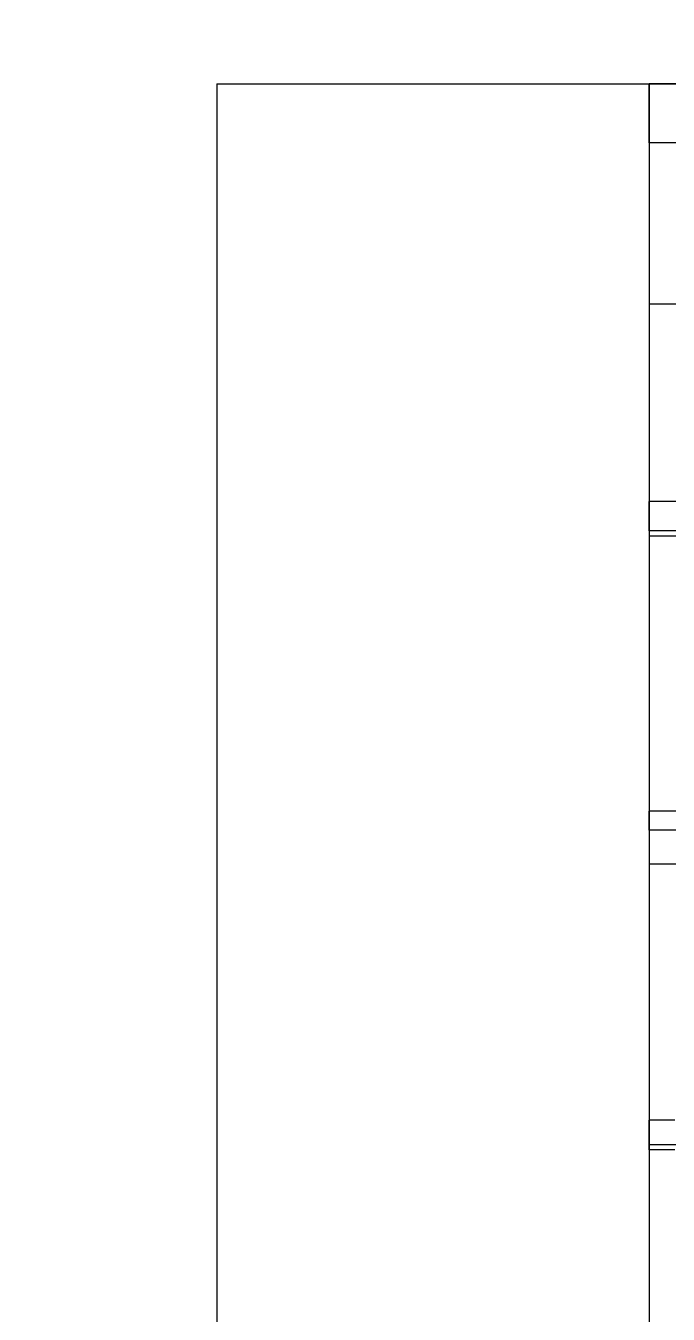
# Model space of a CAD drawing. Header units: inches. Extents: x 517790 to 538444, y 301815 to 302461.
# Drawn here: x 517875.262 to 517876.805, y 302345.892 to 302348.987 of the extents above; entities that cross this region are included whole.
import ezdxf

# ---------------------------------------------------------------- set-up
doc = ezdxf.new("R2010")
doc.units = ezdxf.units.IN
doc.header["$MEASUREMENT"] = 0
doc.linetypes.add('BLAST PROOF PARTITION-EMBED 1_DWG$0$DIVIDE2', pattern=[0.625, 0.25, -0.125, 0, -0.125, 0, -0.125])
doc.layers.add('Layout', color=6, linetype='Continuous', lineweight=15)
doc.layers.add('硅胶总平面底图 工艺装置区', color=253, linetype='Continuous')
doc.layers.add('硅胶总平面底图0804', color=253, linetype='Continuous')

msp = doc.modelspace()

# ---------------------------------------------------------------- linework, layer by layer
at = {"layer": 'Layout', "color": 9, "lineweight": -3}
msp.add_arc((517880.4843, 302346.4435), 10.9625, 86.22389, 180, dxfattribs=at)
at = {"layer": '硅胶总平面底图 工艺装置区', "linetype": 'BLAST PROOF PARTITION-EMBED 1_DWG$0$DIVIDE2', "lineweight": -3, "ltscale": 400}
for q in [(517875.7208, 302291.2639), (517896.8661, 302348.8476)]:
    msp.add_line((517875.7208, 302348.8476), q, dxfattribs=at)
at = {"layer": '硅胶总平面底图 工艺装置区', "color": 253, "linetype": 'Continuous', "lineweight": -3}
for p, q in [((517878.4584, 302348.8476), (517876.7592, 302348.8476)), ((517876.7592, 302348.706), (517876.7592, 302348.8476)), ((517876.7592, 302348.8476), (517876.7592, 302341.2957)), ((517876.7592, 302348.8476), (517876.9008, 302348.8476)), ((517878.4584, 302348.706), (517876.7592, 302348.706)), ((517876.7592, 302348.319), (517876.911, 302348.319)), ((517877.6277, 302347.8446), (517876.7592, 302347.8446)), ((517876.7592, 302347.7738), (517876.7592, 302347.8446)), ((517877.6277, 302347.7738), (517876.7592, 302347.7738)), ((517876.7592, 302347.762), (517876.9008, 302347.762)), ((517878.4584, 302347.1003), (517876.7592, 302347.1003)), ((517876.7592, 302347.055), (517876.7592, 302347.1003)), ((517878.4584, 302347.055), (517876.7592, 302347.055)), ((517876.7592, 302346.9738), (517876.9098, 302346.9738)), ((517876.7592, 302346.2871), (517876.7592, 302346.3579)), ((517876.8205, 302346.3579), (517876.7592, 302346.3579)), ((517878.4584, 302346.2989), (517876.7592, 302346.2989)), ((517876.8205, 302346.2871), (517876.7592, 302346.2871))]:
    msp.add_line(p, q, dxfattribs=at)
at = {"layer": '硅胶总平面底图0804', "color": 253, "linetype": 'Continuous', "lineweight": 20}
for p, q in [((517896.8661, 302348.8476), (517875.7205, 302348.8476)), ((517875.7205, 302348.8476), (517875.7205, 302291.2639))]:
    msp.add_line(p, q, dxfattribs=at)

doc.saveas('drawing.dxf')
